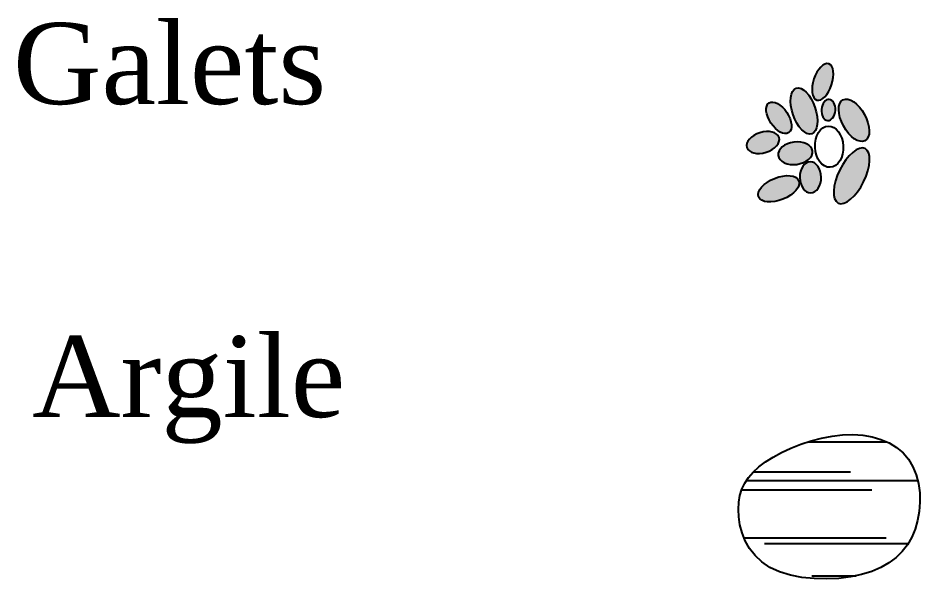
# Model space of a CAD drawing. Header units: metres. Extents: x -1178 to 131, y -250 to 398.
# Drawn here: x -730.92 to -698.92, y 119.71 to 139.61 of the extents above; entities that cross this region are included whole.
import ezdxf

# ---------------------------------------------------------------- set-up
doc = ezdxf.new("R2010")
doc.units = ezdxf.units.M
doc.header["$MEASUREMENT"] = 0
for name, color, linetype in [('Blocs - Argiles', 32, 'Continuous'), ("Blocs - Courant d'air", 204, 'Continuous'), ('Blocs - Echelle', 250, 'Continuous'), ('Blocs - Spéléothèmes Fond', 255, 'Continuous'), ('Topo Dessin - Spéléothèmes', 26, 'Continuous')]:
    doc.layers.add(name, color=color, linetype=linetype)

# ---------------------------------------------------------------- blocks, each defined once
blk = doc.blocks.new('Galet 001')
at = {"layer": 'Blocs - Spéléothèmes Fond'}
h = blk.add_hatch(color=256, dxfattribs=at)
h.dxf.hatch_style = 1
edge = h.paths.add_edge_path()
edge.add_ellipse((0, 0), major_axis=(-0.315, 0.525), ratio=0.624177, start_angle=0, end_angle=360)
at = {"layer": 'Topo Dessin - Spéléothèmes'}
blk.add_ellipse((0, 0), major_axis=(-0.315, 0.525), ratio=0.624177, dxfattribs=at)
blk = doc.blocks.new('Galet 002')
at = {"layer": 'Blocs - Spéléothèmes Fond'}
h = blk.add_hatch(color=256, dxfattribs=at)
h.dxf.hatch_style = 1
edge = h.paths.add_edge_path()
edge.add_ellipse((0, 0), major_axis=(-0.394, 0.315), ratio=0.563133, start_angle=0, end_angle=360)
at = {"layer": 'Topo Dessin - Spéléothèmes'}
blk.add_ellipse((0, 0), major_axis=(-0.394, 0.315), ratio=0.563133, dxfattribs=at)
blk = doc.blocks.new('Galet 003')
at = {"layer": 'Blocs - Spéléothèmes Fond'}
h = blk.add_hatch(color=256, dxfattribs=at)
h.dxf.hatch_style = 1
edge = h.paths.add_edge_path()
edge.add_ellipse((-0.004, -0.001), major_axis=(0.605, 0.026), ratio=0.447137, start_angle=0, end_angle=360)
at = {"layer": 'Topo Dessin - Spéléothèmes'}
blk.add_ellipse((-0.004, -0.001), major_axis=(0.605, 0.026), ratio=0.447137, dxfattribs=at)
blk = doc.blocks.new('Galet 004')
at = {"layer": 'Blocs - Spéléothèmes Fond'}
h = blk.add_hatch(color=256, dxfattribs=at)
h.dxf.hatch_style = 1
h.paths.add_polyline_path([(0.496, 0, 1), (-0.496, 0, 1)])
at = {"layer": 'Topo Dessin - Spéléothèmes'}
blk.add_circle((0, 0), 0.496, dxfattribs=at)
blk = doc.blocks.new('Galet 005')
at = {"layer": 'Blocs - Spéléothèmes Fond'}
h = blk.add_hatch(color=256, dxfattribs=at)
h.dxf.hatch_style = 1
edge = h.paths.add_edge_path()
edge.add_ellipse((-0.001, 0.001), major_axis=(-0.158, -0.21), ratio=0.894324, start_angle=0, end_angle=360)
at = {"layer": 'Topo Dessin - Spéléothèmes'}
blk.add_ellipse((-0.001, 0.001), major_axis=(-0.158, -0.21), ratio=0.894324, dxfattribs=at)
blk = doc.blocks.new('Galet 006')
at = {"layer": 'Blocs - Spéléothèmes Fond'}
h = blk.add_hatch(color=256, dxfattribs=at)
h.dxf.hatch_style = 1
edge = h.paths.add_edge_path()
edge.add_ellipse((-0.005, -0.002), major_axis=(-0.447, 0.448), ratio=0.587252, start_angle=0, end_angle=360)
at = {"layer": 'Topo Dessin - Spéléothèmes'}
blk.add_ellipse((-0.005, -0.002), major_axis=(-0.447, 0.448), ratio=0.587252, dxfattribs=at)
blk = doc.blocks.new('Galet 007')
at = {"layer": 'Blocs - Spéléothèmes Fond'}
h = blk.add_hatch(color=256, dxfattribs=at)
h.dxf.hatch_style = 1
edge = h.paths.add_edge_path()
edge.add_ellipse((-0.001, 0.001), major_axis=(0.578, 0.079), ratio=0.4248, start_angle=0, end_angle=360)
at = {"layer": 'Topo Dessin - Spéléothèmes'}
blk.add_ellipse((-0.001, 0.001), major_axis=(0.578, 0.079), ratio=0.4248, dxfattribs=at)
blk = doc.blocks.new('Galet 008')
at = {"layer": 'Blocs - Spéléothèmes Fond'}
h = blk.add_hatch(color=256, dxfattribs=at)
h.dxf.hatch_style = 1
edge = h.paths.add_edge_path()
edge.add_ellipse((-0.004, -0.001), major_axis=(0.307, 0.395), ratio=0.599556, start_angle=0, end_angle=360)
at = {"layer": 'Topo Dessin - Spéléothèmes'}
blk.add_ellipse((-0.004, -0.001), major_axis=(0.307, 0.395), ratio=0.599556, dxfattribs=at)
blk = doc.blocks.new('Galet 009')
at = {"layer": 'Blocs - Spéléothèmes Fond'}
h = blk.add_hatch(color=256, dxfattribs=at)
h.dxf.hatch_style = 1
edge = h.paths.add_edge_path()
edge.add_ellipse((-0.008, -0.005), major_axis=(-0.552, 0.341), ratio=0.489016, start_angle=0, end_angle=360)
at = {"layer": 'Topo Dessin - Spéléothèmes'}
blk.add_ellipse((-0.008, -0.005), major_axis=(-0.552, 0.341), ratio=0.489016, dxfattribs=at)
blk = doc.blocks.new('Galet 010')
at = {"layer": 'Blocs - Spéléothèmes Fond'}
h = blk.add_hatch(color=256, dxfattribs=at)
h.dxf.hatch_style = 1
edge = h.paths.add_edge_path()
edge.add_ellipse((-0.004, -0.004), major_axis=(-0.315, -0.21), ratio=0.980442, start_angle=0, end_angle=360)
at = {"layer": 'Topo Dessin - Spéléothèmes'}
blk.add_ellipse((-0.004, -0.004), major_axis=(-0.315, -0.21), ratio=0.980442, dxfattribs=at)
blk = doc.blocks.new('Galet 011')
at = {"layer": 'Blocs - Spéléothèmes Fond'}
h = blk.add_hatch(color=256, dxfattribs=at)
h.dxf.hatch_style = 1
edge = h.paths.add_edge_path()
edge.add_ellipse((-0.002, 0.007), major_axis=(-0.59, -0.591), ratio=0.489618, start_angle=0, end_angle=360)
at = {"layer": 'Topo Dessin - Spéléothèmes'}
blk.add_ellipse((-0.002, 0.007), major_axis=(-0.59, -0.591), ratio=0.489618, dxfattribs=at)
blk = doc.blocks.new('Galets')
at = {"layer": 'Blocs - Spéléothèmes Fond'}
for name, p in [('Galet 008', (0.536, 1.359)), ('Galet 001', (-0.17, 0.679)), ('Galet 002', (-1.062, 0.543)), ('Galet 005', (0.689, 0.679)), ('Galet 006', (1.573, 0.407)), ('Galet 007', (-1.657, -0.035)), ('Galet 004', (0.655, -0.205)), ('Galet 003', (-0.535, -0.324)), ('Galet 011', (1.403, -0.935)), ('Galet 010', (-0.042, -0.918))]:
    blk.add_blockref(name, p, dxfattribs=at)
at = {"layer": 'Blocs - Spéléothèmes Fond', "rotation": 60.8715526561141}
blk.add_blockref('Galet 009', (-1.181, -1.156), dxfattribs=at)
blk = doc.blocks.new('Argile')
at = {"layer": 'Blocs - Argiles'}
h = blk.add_hatch(dxfattribs=at)
h.set_pattern_fill('AR-RROOF', color=256, scale=0.1, style=0)
h.set_pattern_definition([(0, (-114.6587, -168.5966), (5.588, 2.54), [38.1, -5.08, 12.7, -2.54]), (0, (-111.2805, -167.3266), (-2.54, 3.3782), [7.62, -0.8382, 15.24, -1.905]), (0, (-113.3887, -166.4376), (13.208, 1.7018), [20.32, -3.556, 10.16, -2.54])])
h.paths.add_polyline_path([(0.08, 2.363), (0.443, 2.373), (0.794, 2.349), (1.129, 2.293), (1.443, 2.202), (1.733, 2.078), (1.995, 1.919), (2.225, 1.726), (2.42, 1.498), (2.576, 1.236), (2.693, 0.946), (2.773, 0.636), (2.817, 0.312), (2.826, -0.019), (2.801, -0.349), (2.743, -0.672), (2.654, -0.98), (2.533, -1.267), (2.381, -1.531), (2.196, -1.772), (1.978, -1.988), (1.726, -2.179), (1.44, -2.344), (1.117, -2.482), (0.758, -2.593), (0.364, -2.675), (-0.056, -2.727), (-0.49, -2.748), (-0.929, -2.736), (-1.36, -2.69), (-1.772, -2.609), (-2.153, -2.491), (-2.494, -2.336), (-2.784, -2.142), (-3.024, -1.916), (-3.219, -1.664), (-3.371, -1.395), (-3.483, -1.114), (-3.56, -0.83), (-3.603, -0.549), (-3.617, -0.279), (-3.603, -0.024), (-3.562, 0.215), (-3.492, 0.439), (-3.391, 0.651), (-3.259, 0.851), (-3.093, 1.043), (-2.893, 1.227), (-2.657, 1.405), (-2.385, 1.577), (-2.082, 1.742), (-1.752, 1.895), (-1.403, 2.033), (-1.039, 2.152), (-0.667, 2.249), (-0.292, 2.321)])
blk.add_lwpolyline([(0.08, 2.363), (0.443, 2.373), (0.794, 2.349), (1.129, 2.293), (1.443, 2.202), (1.733, 2.078), (1.995, 1.919), (2.225, 1.726), (2.42, 1.498), (2.576, 1.236), (2.693, 0.946), (2.773, 0.636), (2.817, 0.312), (2.826, -0.019), (2.801, -0.349), (2.743, -0.672), (2.654, -0.98), (2.533, -1.267), (2.381, -1.531), (2.196, -1.772), (1.978, -1.988), (1.726, -2.179), (1.44, -2.344), (1.117, -2.482), (0.758, -2.593), (0.364, -2.675), (-0.056, -2.727), (-0.49, -2.748), (-0.929, -2.736), (-1.36, -2.69), (-1.772, -2.609), (-2.153, -2.491), (-2.494, -2.336), (-2.784, -2.142), (-3.024, -1.916), (-3.219, -1.664), (-3.371, -1.395), (-3.483, -1.114), (-3.56, -0.83), (-3.603, -0.549), (-3.617, -0.279), (-3.603, -0.024), (-3.562, 0.215), (-3.492, 0.439), (-3.391, 0.651), (-3.259, 0.851), (-3.093, 1.043), (-2.893, 1.227), (-2.657, 1.405), (-2.385, 1.577), (-2.082, 1.742), (-1.752, 1.895), (-1.403, 2.033), (-1.039, 2.152), (-0.667, 2.249), (-0.292, 2.321)], close=True, dxfattribs=at)

msp = doc.modelspace()

# ---------------------------------------------------------------- block references
at = {"layer": "Blocs - Courant d'air", "color": 255}
msp.add_blockref('Argile', (-701.75, 122.46), dxfattribs=at)
at = {"layer": 'Blocs - Echelle', "xscale": 1.010589821764142, "yscale": 1.475710430113736, "zscale": 1.010589821764142, "rotation": 2.518602807195455}
msp.add_blockref('Galets', (-702.821, 135.322), dxfattribs=at)

# ---------------------------------------------------------------- texts
at = {"layer": 'Blocs - Echelle', "linetype": 'Continuous', "char_height": 2.87867, "attachment_point": 7}
for s, insert in [('\\fTimes New Roman|b0|i0|c0|p18;Galets', (-731.1, 136.521)), ('\\fTimes New Roman|b0|i0|c0|p18;Argile', (-730.423, 124.51))]:
    msp.add_mtext(s, dxfattribs=dict(at, insert=insert))

doc.saveas('drawing.dxf')
